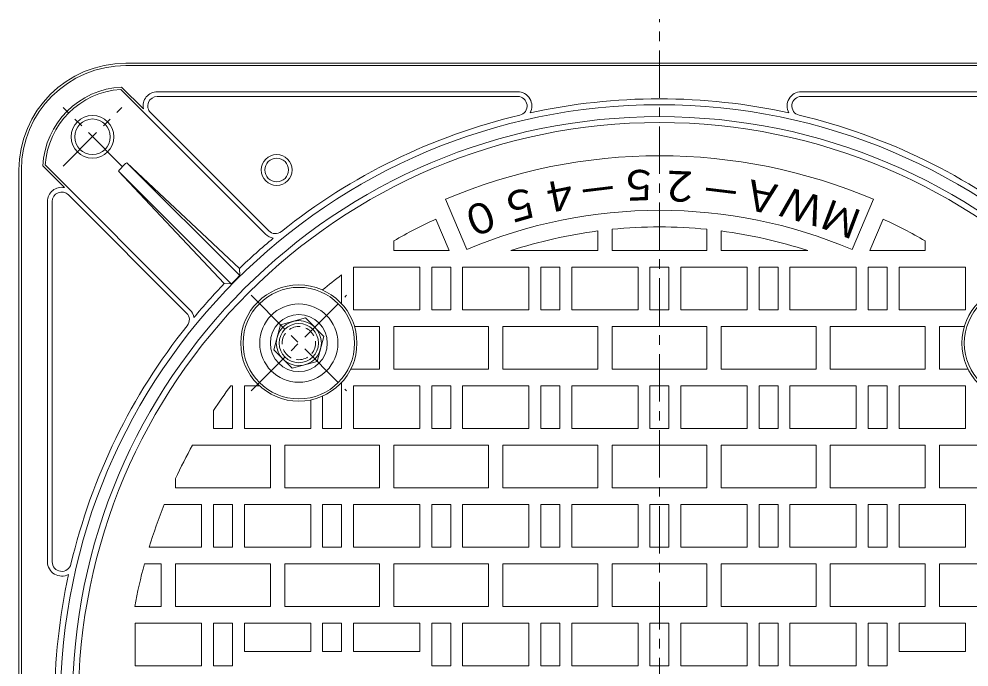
# Model space of a CAD drawing. Units: millimetres, scale not verified. Extents: x -688 to 760, y -541 to 534.
# Drawn here: x -549.1 to -148.6, y 240.9 to 514.1 of the extents above; entities that cross this region are included whole.
import ezdxf
from ezdxf.enums import TextEntityAlignment as Align

# ---------------------------------------------------------------- set-up
doc = ezdxf.new("R2010")
doc.units = ezdxf.units.MM
doc.header["$LTSCALE"] = 4
doc.linetypes.add('CHAIN1', pattern=[8, 5, -1, 1, -1])
doc.linetypes.add('DASHED1', pattern=[1.8, 1.2, -0.6])
for name, color, linetype, lineweight in [('8-1', 2, 'Continuous', 9), ('8-2', 3, 'Continuous', 9), ('8-3', 4, 'Continuous', 9)]:
    doc.layers.add(name, color=color, linetype=linetype, lineweight=lineweight)
doc.styles.add('ＭＳ ゴシック', font='')
doc.styles.get('ＭＳ ゴシック').set_extended_font_data('MS Gothic')

msp = doc.modelspace()

# ---------------------------------------------------------------- linework, layer by layer
at = {"layer": '8-1'}
for p, q in [((-504.1, 495.424), (-54.1, 495.424)), ((-504.1, 494.424), (-279.1, 494.424)), ((-54.1, 494.424), (-279.1, 494.424)), ((-496.676, 476.234), (-505.824, 485.382)), ((-445.219, 423.363), (-506.215, 484.359)), ((-490.795, 483.424), (-338.908, 483.424)), ((-490.795, 481.424), (-338.908, 481.424)), ((-67.405, 483.424), (-219.292, 483.424)), ((-67.405, 481.424), (-219.292, 481.424)), ((-493.624, 474.596), (-443.805, 424.777)), ((-456.052, 405.912), (-503.654, 453.514)), ((-503.654, 453.514), (-456.202, 408.891)), ((-549.1, 0.424), (-549.1, 450.424)), ((-548.1, 0.424), (-548.1, 450.424)), ((-529.91, 443), (-539.058, 452.148)), ((-477.039, 391.543), (-538.035, 452.539)), ((-459.588, 402.377), (-507.19, 449.979)), ((-462.566, 402.526), (-507.19, 449.979)), ((-537.1, 437.119), (-537.1, 285.233)), ((-535.1, 437.119), (-535.1, 285.233)), ((-478.453, 390.129), (-528.272, 439.948)), ((-456.052, 405.912), (-456.202, 408.891)), ((-459.588, 402.377), (-462.566, 402.526))]:
    msp.add_line(p, q, dxfattribs=at)
at = {"layer": '8-1', "linetype": 'CHAIN1'}
for p, q in [((-530.5, 452.025), (-505.701, 476.824)), ((-505.701, 452.025), (-530.5, 476.824))]:
    msp.add_line(p, q, dxfattribs=at)
at = {"layer": '8-1'}
for centre, radius in [((-518.1, 464.425), 9), ((-518.1, 464.425), 7.5), ((-440.461, 450.424), 6.5), ((-440.461, 450.424), 5)]:
    msp.add_circle(centre, radius, dxfattribs=at)
for centre, radius, start, end in [((-504.1, 450.424), 45, 90, 180), ((-504.1, 450.424), 44, 90, 180), ((-504.1, 450.424), 35, 92.82281, 177.17755), ((-504.1, 450.424), 34, 93.56572, 176.43454), ((-490.795, 477.424), 6, 90, 191.44409), ((-490.795, 477.424), 4, 90, 225.00075), ((-338.908, 477.424), 6, 331.04599, 90), ((-338.908, 477.424), 4, 283.35207, 90), ((-219.292, 477.424), 6, 90, 208.95401), ((-219.292, 477.424), 4, 90, 256.64793), ((-279.1, 225.424), 252.5, 90, 270), ((-279.1, 225.424), 255, 90, 102.35406), ((-279.1, 225.424), 255, 77.64594, 90), ((-279.1, 225.424), 252.5, 270, 90), ((-279.1, 225.424), 247.5, 90, 270), ((-279.1, 225.424), 255, 103.35118, 128.68246), ((-279.1, 225.424), 247.5, 270, 90), ((-279.1, 225.424), 255, 51.31754, 76.64882), ((-488.544, 434.868), 24, 129.02087, 140.97913), ((-531.1, 437.119), 6, 78.55591, 180), ((-531.1, 437.119), 4, 44.99925, 180), ((-440.976, 427.606), 4, 224.99925, 308.68205), ((-279.1, 225.424), 255, 129.67953, 133.98885), ((-440.976, 427.606), 6, 224.9995, 260.98938), ((-279.1, 225.424), 252.76, 134.43329, 135.56671), ((-279.1, 225.424), 255, 136.01117, 140.3205), ((-481.281, 387.3), 4, 321.31795, 45.00075), ((-481.281, 387.3), 6, 9.01062, 45.0005), ((-279.1, 225.424), 255, 141.31755, 166.64883), ((-531.1, 285.233), 6, 180, 298.95401), ((-531.1, 285.233), 4, 180, 346.64793), ((-279.1, 225.424), 255, 167.6459, 192.3541)]:
    msp.add_arc(centre, radius, start, end, dxfattribs=at)
at = {"layer": '8-2', "linetype": 'CHAIN1'}
for p, q in [((-279.1, -63.225), (-279.1, 514.074)), ((-451.292, 357.289), (-410.964, 397.616)), ((-451.292, 397.616), (-410.964, 357.289))]:
    msp.add_line(p, q, dxfattribs=at)
at = {"layer": '8-2'}
for p, q in [((-360.372, 416.889), (-369.359, 438.061)), ((-197.828, 416.889), (-188.841, 438.061)), ((-367.78, 416.424), (-373.416, 429.703)), ((-190.421, 416.424), (-184.785, 429.703)), ((-299.1, 425.427), (-299.1, 416.424)), ((-259.1, 425.427), (-259.1, 416.424)), ((-391.1, 420.568), (-391.1, 416.424)), ((-167.1, 420.568), (-167.1, 416.424)), ((-367.78, 416.424), (-391.1, 416.424)), ((-299.1, 416.424), (-259.1, 416.424)), ((-190.421, 416.424), (-167.1, 416.424)), ((-380.1, 409.424), (-380.1, 391.424)), ((-367.1, 409.424), (-367.1, 391.424)), ((-334.1, 409.424), (-362.1, 409.424)), ((-362.1, 409.424), (-362.1, 391.424)), ((-334.1, 409.424), (-334.1, 391.424)), ((-321.1, 409.424), (-321.1, 391.424)), ((-288.1, 409.424), (-316.1, 409.424)), ((-316.1, 409.424), (-316.1, 391.424)), ((-288.1, 409.424), (-288.1, 391.424)), ((-283.1, 409.424), (-275.1, 409.424)), ((-283.1, 409.424), (-283.1, 391.424)), ((-275.1, 409.424), (-275.1, 391.424)), ((-270.1, 409.424), (-242.1, 409.424)), ((-270.1, 409.424), (-270.1, 391.424)), ((-242.1, 409.424), (-242.1, 391.424)), ((-237.1, 409.424), (-237.1, 391.424)), ((-224.1, 409.424), (-196.1, 409.424)), ((-224.1, 409.424), (-224.1, 391.424)), ((-196.1, 409.424), (-196.1, 391.424)), ((-191.1, 409.424), (-191.1, 391.424)), ((-178.1, 409.424), (-178.1, 391.424)), ((-413.1, 406.17), (-413.1, 394.043)), ((-380.1, 391.424), (-408.1, 391.424)), ((-367.1, 391.424), (-375.1, 391.424)), ((-334.1, 391.424), (-362.1, 391.424)), ((-321.1, 391.424), (-329.1, 391.424)), ((-288.1, 391.424), (-316.1, 391.424)), ((-283.1, 391.424), (-275.1, 391.424)), ((-270.1, 391.424), (-242.1, 391.424)), ((-237.1, 391.424), (-229.1, 391.424)), ((-224.1, 391.424), (-196.1, 391.424)), ((-191.1, 391.424), (-183.1, 391.424)), ((-178.1, 391.424), (-150.1, 391.424)), ((-397.1, 384.425), (-407.641, 384.425)), ((-397.1, 384.425), (-397.1, 366.425)), ((-351.1, 384.425), (-351.1, 366.425)), ((-305.1, 384.425), (-305.1, 366.425)), ((-259.101, 384.425), (-259.101, 366.425)), ((-213.101, 384.425), (-253.101, 384.425)), ((-253.101, 384.425), (-253.101, 366.425)), ((-213.101, 384.425), (-213.101, 366.425)), ((-207.1, 384.425), (-167.1, 384.425)), ((-207.1, 384.425), (-207.1, 366.425)), ((-167.1, 384.425), (-167.1, 366.425)), ((-161.1, 384.425), (-161.1, 366.425)), ((-161.1, 384.425), (-150.559, 384.425)), ((-397.1, 366.425), (-409.25, 366.425)), ((-351.1, 366.425), (-391.1, 366.425)), ((-305.1, 366.425), (-345.1, 366.425)), ((-259.101, 366.425), (-299.101, 366.425)), ((-213.101, 366.425), (-253.101, 366.425)), ((-207.1, 366.425), (-167.1, 366.425)), ((-161.1, 366.425), (-148.95, 366.425)), ((-413.1, 360.862), (-413.1, 341.425)), ((-459.1, 359.424), (-459.846, 359.424)), ((-459.1, 359.424), (-459.1, 341.425)), ((-454.1, 359.424), (-454.1, 341.425)), ((-447.719, 359.424), (-454.1, 359.424)), ((-380.1, 359.424), (-380.1, 341.425)), ((-367.1, 359.424), (-367.1, 341.425)), ((-362.1, 359.424), (-362.1, 341.425)), ((-362.1, 359.424), (-334.1, 359.424)), ((-334.1, 359.424), (-334.1, 341.425)), ((-321.1, 359.424), (-321.1, 341.424)), ((-288.1, 359.424), (-316.1, 359.424)), ((-316.1, 359.424), (-316.1, 341.424)), ((-288.1, 359.424), (-288.1, 341.424)), ((-283.1, 359.424), (-275.1, 359.424)), ((-283.1, 359.424), (-283.1, 341.424)), ((-275.1, 359.424), (-275.1, 341.424)), ((-270.1, 359.424), (-242.1, 359.424)), ((-270.1, 359.424), (-270.1, 341.424)), ((-242.1, 359.424), (-242.1, 341.424)), ((-237.1, 359.424), (-237.1, 341.424)), ((-196.1, 359.424), (-196.1, 341.425)), ((-191.1, 359.424), (-191.1, 341.425)), ((-178.1, 359.424), (-178.1, 341.425)), ((-426.1, 353.474), (-426.1, 341.425)), ((-421.1, 355.099), (-421.1, 341.425)), ((-467.1, 349.041), (-467.1, 341.425)), ((-459.1, 341.425), (-467.1, 341.425)), ((-426.1, 341.425), (-454.1, 341.425)), ((-413.1, 341.425), (-421.1, 341.425)), ((-380.1, 341.425), (-408.1, 341.425)), ((-367.1, 341.425), (-375.1, 341.425)), ((-362.1, 341.425), (-334.1, 341.425)), ((-321.1, 341.424), (-329.1, 341.424)), ((-288.1, 341.424), (-316.1, 341.424)), ((-283.1, 341.424), (-275.1, 341.424)), ((-270.1, 341.424), (-242.1, 341.424)), ((-237.1, 341.424), (-229.1, 341.424)), ((-196.1, 341.425), (-224.1, 341.425)), ((-191.1, 341.425), (-183.1, 341.425)), ((-178.1, 341.425), (-150.1, 341.425)), ((-443.1, 334.424), (-475.935, 334.424)), ((-443.1, 334.424), (-443.1, 316.425)), ((-397.1, 334.424), (-397.1, 316.425)), ((-351.1, 334.424), (-351.1, 316.425)), ((-305.1, 334.424), (-305.1, 316.425)), ((-259.101, 334.424), (-259.101, 316.425)), ((-213.101, 334.424), (-213.101, 316.425)), ((-207.1, 334.424), (-167.1, 334.424)), ((-207.1, 334.424), (-207.1, 316.425)), ((-167.1, 334.424), (-167.1, 316.425)), ((-161.1, 334.424), (-161.1, 316.425)), ((-483.1, 320.34), (-483.1, 316.425)), ((-443.1, 316.425), (-483.1, 316.425)), ((-397.1, 316.425), (-437.1, 316.425)), ((-351.1, 316.425), (-391.1, 316.425)), ((-305.1, 316.425), (-345.1, 316.425)), ((-259.101, 316.425), (-299.101, 316.425)), ((-213.101, 316.425), (-253.101, 316.425)), ((-207.1, 316.425), (-167.1, 316.425)), ((-161.1, 316.425), (-121.1, 316.425)), ((-472.1, 309.424), (-487.832, 309.424)), ((-472.1, 309.424), (-472.1, 291.424)), ((-459.1, 309.424), (-459.1, 291.424)), ((-426.1, 309.424), (-454.1, 309.424)), ((-454.1, 309.424), (-454.1, 291.424)), ((-426.1, 309.424), (-426.1, 291.424)), ((-413.1, 309.424), (-413.1, 291.424)), ((-380.1, 309.424), (-408.1, 309.424)), ((-408.1, 309.424), (-408.1, 291.424)), ((-380.1, 309.424), (-380.1, 291.424)), ((-367.1, 309.424), (-367.1, 291.424)), ((-334.1, 309.424), (-362.1, 309.424)), ((-362.1, 309.424), (-362.1, 291.424)), ((-334.1, 309.424), (-334.1, 291.424)), ((-321.1, 309.424), (-321.1, 291.424)), ((-288.1, 309.424), (-316.1, 309.424)), ((-316.1, 309.424), (-316.1, 291.424)), ((-288.1, 309.424), (-288.1, 291.424)), ((-283.1, 309.424), (-275.1, 309.424)), ((-283.1, 309.424), (-283.1, 291.424)), ((-275.1, 309.424), (-275.1, 291.424)), ((-270.1, 309.424), (-242.1, 309.424)), ((-270.1, 309.424), (-270.1, 291.424)), ((-242.1, 309.424), (-242.1, 291.424)), ((-237.1, 309.424), (-237.1, 291.424)), ((-224.1, 309.424), (-196.1, 309.424)), ((-224.1, 309.424), (-224.1, 291.424)), ((-196.1, 309.424), (-196.1, 291.424)), ((-191.1, 309.424), (-191.1, 291.424)), ((-178.1, 309.424), (-150.1, 309.424)), ((-178.1, 309.424), (-178.1, 291.424)), ((-150.1, 309.424), (-150.1, 291.424)), ((-472.1, 291.424), (-494.203, 291.424)), ((-459.1, 291.424), (-467.1, 291.424)), ((-426.1, 291.424), (-454.1, 291.424)), ((-413.1, 291.424), (-421.1, 291.424)), ((-380.1, 291.424), (-408.1, 291.424)), ((-367.1, 291.424), (-375.1, 291.424)), ((-334.1, 291.424), (-362.1, 291.424)), ((-321.1, 291.424), (-329.1, 291.424)), ((-288.1, 291.424), (-316.1, 291.424)), ((-283.1, 291.424), (-275.1, 291.424)), ((-270.1, 291.424), (-242.1, 291.424)), ((-237.1, 291.424), (-229.1, 291.424)), ((-224.1, 291.424), (-196.1, 291.424)), ((-191.1, 291.424), (-183.1, 291.424)), ((-178.1, 291.424), (-150.1, 291.424)), ((-489.1, 284.424), (-496.227, 284.424)), ((-489.1, 284.424), (-489.1, 266.425)), ((-443.1, 284.424), (-443.1, 266.425)), ((-397.1, 284.424), (-397.1, 266.425)), ((-351.1, 284.424), (-351.1, 266.425)), ((-305.1, 284.424), (-305.1, 266.425)), ((-299.1, 284.424), (-259.1, 284.424)), ((-299.1, 284.424), (-299.1, 266.425)), ((-259.1, 284.424), (-259.1, 266.425)), ((-253.1, 284.424), (-253.1, 266.425)), ((-207.1, 284.424), (-207.1, 266.425)), ((-161.1, 284.424), (-161.1, 266.425)), ((-489.1, 266.425), (-500.333, 266.425)), ((-443.1, 266.425), (-483.1, 266.425)), ((-397.1, 266.425), (-437.1, 266.425)), ((-351.1, 266.425), (-391.1, 266.425)), ((-305.1, 266.425), (-345.1, 266.425)), ((-299.1, 266.425), (-259.1, 266.425)), ((-253.1, 266.425), (-213.1, 266.425)), ((-207.1, 266.425), (-167.1, 266.425)), ((-161.1, 266.425), (-121.1, 266.425)), ((-472.1, 259.425), (-472.1, 241.424)), ((-459.1, 259.425), (-459.1, 241.424)), ((-426.1, 259.425), (-454.1, 259.425)), ((-454.1, 259.425), (-454.1, 247.424)), ((-413.1, 259.425), (-421.1, 259.425)), ((-421.1, 259.425), (-421.1, 247.424)), ((-413.1, 259.425), (-413.1, 247.424)), ((-380.1, 259.425), (-408.1, 259.425)), ((-408.1, 259.425), (-408.1, 247.424)), ((-380.1, 259.425), (-380.1, 247.424)), ((-367.1, 259.425), (-367.1, 241.424)), ((-362.1, 259.425), (-362.1, 241.424)), ((-334.1, 259.425), (-362.1, 259.425)), ((-334.1, 259.425), (-334.1, 241.424)), ((-321.1, 259.425), (-321.1, 241.424)), ((-288.1, 259.425), (-316.1, 259.425)), ((-316.1, 259.425), (-316.1, 241.424)), ((-288.1, 259.425), (-288.1, 241.424)), ((-283.1, 259.425), (-275.1, 259.425)), ((-283.1, 259.425), (-283.1, 241.424)), ((-275.1, 259.425), (-275.1, 241.424)), ((-270.1, 259.425), (-242.1, 259.425)), ((-270.1, 259.425), (-270.1, 241.424)), ((-242.1, 259.425), (-242.1, 241.424)), ((-237.1, 259.425), (-237.1, 241.424)), ((-224.1, 259.425), (-224.1, 241.424)), ((-224.1, 259.425), (-196.1, 259.425)), ((-196.1, 259.425), (-196.1, 241.424)), ((-191.1, 259.425), (-191.1, 241.424)), ((-178.1, 259.425), (-150.1, 259.425)), ((-178.1, 259.425), (-178.1, 247.424)), ((-150.1, 259.425), (-150.1, 247.424)), ((-413.1, 247.424), (-421.1, 247.424)), ((-380.1, 247.424), (-408.1, 247.424)), ((-178.1, 247.424), (-150.1, 247.424)), ((-472.1, 241.424), (-500.1, 241.424)), ((-459.1, 241.424), (-467.1, 241.424)), ((-367.1, 241.424), (-375.1, 241.424)), ((-334.1, 241.424), (-362.1, 241.424)), ((-321.1, 241.424), (-329.1, 241.424)), ((-288.1, 241.424), (-316.1, 241.424)), ((-283.1, 241.424), (-275.1, 241.424)), ((-270.1, 241.424), (-242.1, 241.424)), ((-237.1, 241.424), (-229.1, 241.424)), ((-224.1, 241.424), (-196.1, 241.424)), ((-191.1, 241.424), (-183.1, 241.424))]:
    msp.add_line(p, q, dxfattribs=at)
for points in [[(-305.1, 424.736), (-305.1, 416.424), (-341.71, 416.424)], [(-253.1, 424.736), (-253.1, 416.424), (-216.49, 416.424)], [(-380.1, 409.424), (-408.1, 409.424), (-408.1, 391.424)], [(-367.1, 409.424), (-375.1, 409.424), (-375.1, 391.424)], [(-321.1, 409.424), (-329.1, 409.424), (-329.1, 391.424)], [(-237.1, 409.424), (-229.1, 409.424), (-229.1, 391.424)], [(-191.1, 409.424), (-183.1, 409.424), (-183.1, 391.424)], [(-178.1, 409.424), (-150.1, 409.424), (-150.1, 391.424)], [(-351.1, 384.425), (-391.1, 384.425), (-391.1, 366.425)], [(-305.1, 384.425), (-345.1, 384.425), (-345.1, 366.425)], [(-259.101, 384.425), (-299.101, 384.425), (-299.101, 366.425)], [(-380.1, 359.424), (-408.1, 359.424), (-408.1, 341.425)], [(-367.1, 359.424), (-375.1, 359.424), (-375.1, 341.425)], [(-321.1, 359.424), (-329.1, 359.424), (-329.1, 341.424)], [(-237.1, 359.424), (-229.1, 359.424), (-229.1, 341.424)], [(-196.1, 359.424), (-224.1, 359.424), (-224.1, 341.425)], [(-191.1, 359.424), (-183.1, 359.424), (-183.1, 341.425)], [(-178.1, 359.424), (-150.1, 359.424), (-150.1, 341.425)], [(-397.1, 334.424), (-437.1, 334.424), (-437.1, 316.425)], [(-351.1, 334.424), (-391.1, 334.424), (-391.1, 316.425)], [(-305.1, 334.424), (-345.1, 334.424), (-345.1, 316.425)], [(-259.101, 334.424), (-299.101, 334.424), (-299.101, 316.425)], [(-213.101, 334.424), (-253.101, 334.424), (-253.101, 316.425)], [(-161.1, 334.424), (-121.1, 334.424), (-121.1, 316.425)], [(-459.1, 309.424), (-467.1, 309.424), (-467.1, 291.424)], [(-413.1, 309.424), (-421.1, 309.424), (-421.1, 291.424)], [(-367.1, 309.424), (-375.1, 309.424), (-375.1, 291.424)], [(-321.1, 309.424), (-329.1, 309.424), (-329.1, 291.424)], [(-237.1, 309.424), (-229.1, 309.424), (-229.1, 291.424)], [(-191.1, 309.424), (-183.1, 309.424), (-183.1, 291.424)], [(-443.1, 284.424), (-483.1, 284.424), (-483.1, 266.425)], [(-397.1, 284.424), (-437.1, 284.424), (-437.1, 266.425)], [(-351.1, 284.424), (-391.1, 284.424), (-391.1, 266.425)], [(-305.1, 284.424), (-345.1, 284.424), (-345.1, 266.425)], [(-253.1, 284.424), (-213.1, 284.424), (-213.1, 266.425)], [(-207.1, 284.424), (-167.1, 284.424), (-167.1, 266.425)], [(-161.1, 284.424), (-121.1, 284.424), (-121.1, 266.425)], [(-472.1, 259.425), (-500.1, 259.425), (-500.1, 241.424)], [(-459.1, 259.425), (-467.1, 259.425), (-467.1, 241.424)], [(-426.1, 259.425), (-426.1, 247.424), (-454.1, 247.424)], [(-367.1, 259.425), (-375.1, 259.425), (-375.1, 241.424)], [(-321.1, 259.425), (-329.1, 259.425), (-329.1, 241.424)], [(-237.1, 259.425), (-229.1, 259.425), (-229.1, 241.424)], [(-191.1, 259.425), (-183.1, 259.425), (-183.1, 241.424)]]:
    msp.add_lwpolyline(points, dxfattribs=at)
for centre, radius in [((-279.1, 225.424), 245), ((-431.128, 377.452), 24.5), ((-431.128, 377.452), 23.5), ((-127.072, 377.452), 24.5), ((-127.072, 377.452), 23.5), ((-431.128, 377.452), 16.5)]:
    msp.add_circle(centre, radius, dxfattribs=at)
at = {"layer": '8-2', "linetype": 'DASHED1'}
msp.add_circle((-431.128, 377.452), 7, dxfattribs=at)
at = {"layer": '8-2'}
for radius, start, end in [(231, 67, 113), (208, 66.99998, 113.00002), (225, 114.78285, 119.85312), (225, 60.14688, 65.21715), (201, 97.43224, 108.14917), (201, 84.28947, 95.71053), (201, 71.85083, 82.56776), (225, 126.55223, 129.171), (225, 143.44777, 146.67372), (225, 151.02393, 155.04874), (225, 158.07867, 162.9424), (225, 164.79803, 169.50075)]:
    msp.add_arc((-279.1, 225.424), radius, start, end, dxfattribs=at)
at = {"layer": '8-3', "color": 2}
msp.add_lwpolyline([(-428.289, 388.048), (-438.885, 385.209), (-441.724, 374.613), (-433.968, 366.857), (-423.372, 369.696), (-420.533, 380.292)], close=True, dxfattribs=at)
at = {"layer": '8-3'}
msp.add_circle((-431.128, 377.452), 12, dxfattribs=at)
at = {"layer": '8-3', "color": 2}
for radius in [9.5, 8.25]:
    msp.add_circle((-431.128, 377.452), radius, dxfattribs=at)

# ---------------------------------------------------------------- texts
at = {"layer": '8-2', "color": 4, "style": 'ＭＳ ゴシック'}
for s, rotation, p in [('５', 182.3, (-279.511, 454.631)), ('２', 177.7, (-261.331, 453.44)), ('４', 191.5, (-314.329, 451.584)), ('Ａ', 168.5, (-225.399, 447.348)), ('５', 196.1, (-332.288, 447.896)), ('－', 186.9, (-297.677, 453.733)), ('－', 173.1, (-243.255, 450.924)), ('Ｗ', 163.9, (-207.878, 442.466)), ('０', 200.7, (-349.893, 442.78)), ('Ｍ', 159.3, (-190.805, 436.194))]:
    msp.add_text(s, height=12.83, rotation=rotation, dxfattribs=at).set_placement(p, align=Align.BOTTOM_LEFT)

doc.saveas('drawing.dxf')
